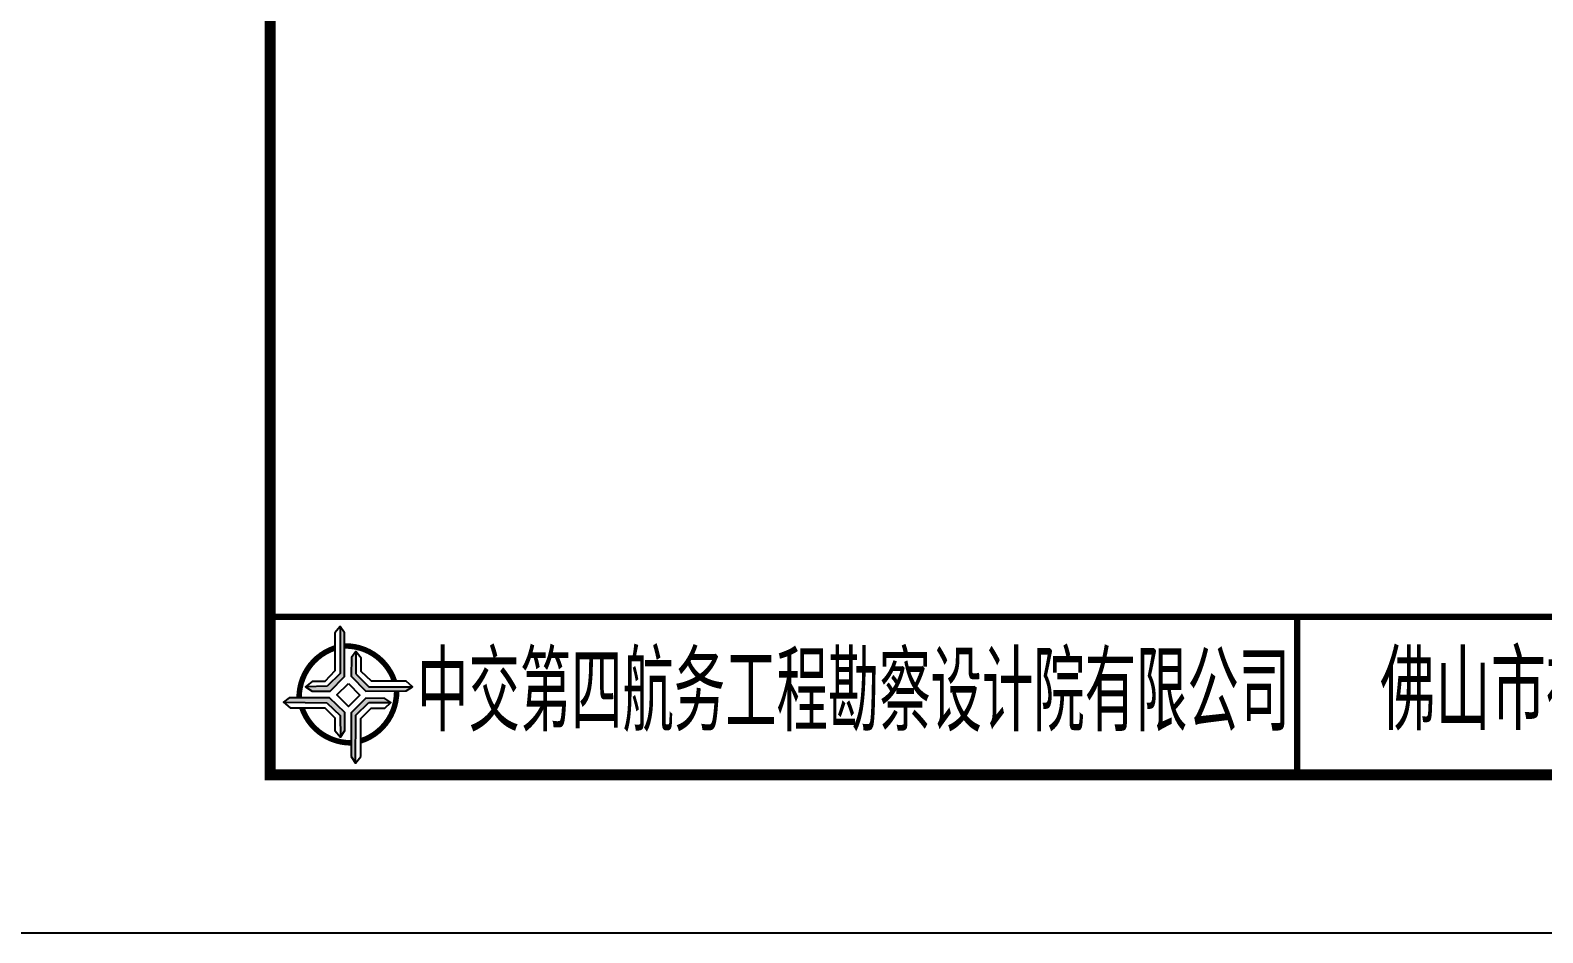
# Model space of a CAD drawing. Extents: x 2515 to 4615, y -2405 to -2108.
# Drawn here: x 3369.4 to 3465.1, y -2405.2 to -2348.1 of the extents above; entities that cross this region are included whole.
import ezdxf
from ezdxf.enums import TextEntityAlignment as Align

# ---------------------------------------------------------------- set-up
doc = ezdxf.new("R2010")
doc.units = 0
doc.header["$LTSCALE"] = 7
doc.layers.get('0').update_dxf_attribs({"linetype": 'CONTINUOUS'})
doc.layers.add('图框', color=7, linetype='CONTINUOUS')
doc.styles.get("Standard").update_dxf_attribs({"font": 'simplex1.shx', "width": 0.7, "bigfont": 'hztxt.shx'})

# ---------------------------------------------------------------- blocks, each defined once
blk = doc.blocks.new('tb')
at = {"lineweight": -3}
h = blk.add_hatch(color=256, dxfattribs=at)
h.paths.add_polyline_path([(-1.229, -0.132), (-3.777, -0.137), (-4.137, -0.407), (-1.397, -0.441), (-0.56, -1.241), (-0.538, -2.618), (-0.268, -2.204), (-0.259, -1.058)])
h.paths.add_polyline_path([(0.133, -1.081), (0.138, -3.856), (0.413, -4.258), (0.437, -1.239), (1.254, -0.428), (2.658, -0.431), (2.262, -0.164), (1.07, -0.155)])
h.paths.add_polyline_path([(1.075, 0.296), (3.623, 0.301), (4.025, 0.564), (1.254, 0.57), (0.434, 1.39), (0.425, 2.8), (0.158, 2.412), (0.149, 1.241)])
h.paths.add_polyline_path([(-0.278, 1.215), (-0.283, 3.99), (-0.558, 4.391), (-0.565, 1.405), (-1.383, 0.6), (-2.744, 0.565), (-2.331, 0.295), (-1.197, 0.286)])
for p, q in [((-0.558, 4.391), (-0.565, 1.405)), ((0.425, 2.8), (0.434, 1.39)), ((-0.565, 1.405), (-1.383, 0.6)), ((0.434, 1.39), (1.254, 0.57)), ((-1.383, 0.6), (-2.744, 0.565)), ((1.254, 0.57), (4.025, 0.564)), ((-4.137, -0.407), (-1.397, -0.441)), ((-1.397, -0.441), (-0.56, -1.241)), ((0.437, -1.239), (1.254, -0.428)), ((1.254, -0.428), (2.658, -0.431)), ((-0.56, -1.241), (-0.538, -2.618)), ((0.413, -4.258), (0.437, -1.239))]:
    blk.add_line(p, q, dxfattribs=at)
at = {"lineweight": -3, "flags": 128}
for points in [[(-0.898, 3.993), (-0.898, 1.576), (-1.531, 0.912), (-2.336, 0.912), (-2.744, 0.565), (-2.331, 0.295), (-1.197, 0.286), (-0.278, 1.215), (-0.283, 3.99), (-0.558, 4.391)], [(3.616, 0.916), (1.426, 0.916), (0.773, 1.538), (0.773, 2.381), (0.425, 2.8), (0.158, 2.412), (0.149, 1.241), (1.075, 0.296), (3.623, 0.301), (4.025, 0.564)], [(-0.038, 0.767), (0.68, 0.044), (-0.038, -0.686), (-0.774, 0.049)], [(-3.728, -0.759), (-1.538, -0.759), (-0.885, -1.391), (-0.885, -2.209), (-0.538, -2.618), (-0.268, -2.204), (-0.259, -1.058), (-1.229, -0.132), (-3.777, -0.137), (-4.137, -0.407)], [(0.753, -3.849), (0.753, -1.432), (1.396, -0.779), (2.259, -0.779), (2.658, -0.431), (2.262, -0.164), (1.07, -0.155), (0.133, -1.081), (0.138, -3.856), (0.413, -4.258)]]:
    blk.add_lwpolyline(points, close=True, dxfattribs=at)
at = {"lineweight": -3, "const_width": 0.35, "flags": 128}
for points in [[(-0.898, 3.022, 0.324167), (-3.156, -0.138)], [(2.88, 0.916, 0.324403), (-0.245, 3.153)], [(0.753, -2.856, 0.325418), (3.017, 0.264)], [(-2.98, -0.759, 0.322976), (0.141, -2.983)]]:
    blk.add_lwpolyline(points, format="xyb", dxfattribs=at)
blk = doc.blocks.new('123')
at = {"layer": '图框'}
blk.add_lwpolyline([(2934.592, -2405.189), (2934.592, -2108.189), (2514.592, -2108.189), (2514.592, -2405.189)], close=True, dxfattribs=at)

msp = doc.modelspace()

# ---------------------------------------------------------------- linework, layer by layer
at = {"layer": '图框'}
for points, const_width in [([(3764.5915, -2118.18876), (3384.5915, -2118.18876), (3384.5915, -2395.18876), (3764.5915, -2395.18876), (3764.5915, -2118.18876)], 0.7), ([(3384.5915, -2385.18876), (3764.5915, -2385.18876)], 0.4), ([(3449.5915, -2385.18876), (3449.5915, -2395.18876)], 0.4)]:
    msp.add_lwpolyline(points, dxfattribs=dict(at, const_width=const_width))

# ---------------------------------------------------------------- block references
msp.add_blockref('123', (840, 0))
at = {"layer": '图框', "lineweight": -3}
msp.add_blockref('tb', (3389.58723, -2390.18342), dxfattribs=at)

# ---------------------------------------------------------------- texts
at = {"layer": '图框'}
for s, width, p in [('中交第四航务工程勘察设计院有限公司', 0.65, (3421.52234, -2389.94031)), ('佛山市禅城区南庄二桥北延线道路工程', 0.7, (3484.5915, -2389.87406))]:
    msp.add_text(s, height=5, dxfattribs=dict(at, width=width)).set_placement(p, align=Align.MIDDLE_CENTER)

doc.saveas('drawing.dxf')
